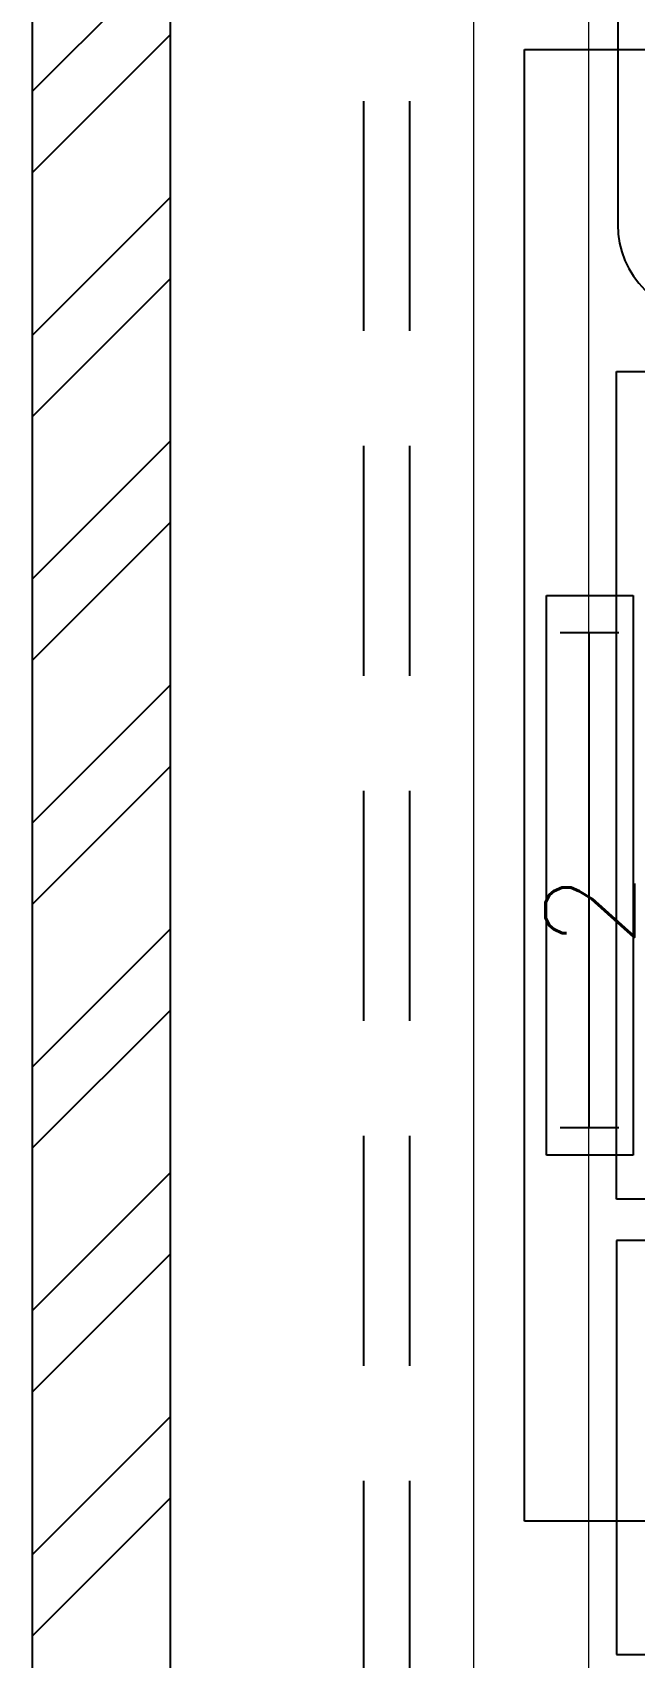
# Model space of a CAD drawing. Header units: inches. Extents: x 567429 to 582707, y 126347 to 133675.
# Drawn here: x 576864.5 to 576930, y 131599.6 to 131776.2 of the extents above; entities that cross this region are included whole.
import ezdxf

# ---------------------------------------------------------------- set-up
doc = ezdxf.new("R2010")
doc.units = ezdxf.units.IN
doc.header["$MEASUREMENT"] = 0
doc.linetypes.add('DASHED', pattern=[0.75, 0.5, -0.25])
for name, color, linetype in [('BORD', 3, 'Continuous'), ('hatch lika', 1, 'Continuous'), ('joan', 6, 'Continuous'), ('mobl', 11, 'Continuous'), ('wall kanaf', 4, 'Continuous'), ('wall lika', 1, 'Continuous')]:
    doc.layers.add(name, color=color, linetype=linetype)
doc.styles.add('ROMANS', font='romans.shx')

# ---------------------------------------------------------------- blocks, each defined once
blk = doc.blocks.new('BOARD1')
at = {"layer": 'BORD', "color": 4}
for p, q in [((-77.35, 2.64), (98.93, 2.64)), ((-77.35, -51.78), (-77.35, 2.64)), ((98.93, 2.64), (98.93, -51.78))]:
    blk.add_line(p, q, dxfattribs=at)
at = {"layer": 'BORD'}
for p, q in [((-33.52, -10.39), (-33.52, 0)), ((-33.52, 0), (33.52, 0)), ((33.52, 0), (33.52, -10.39)), ((33.52, -10.39), (-33.52, -10.39))]:
    blk.add_line(p, q, dxfattribs=at)
at = {"layer": 'BORD', "color": 3}
for p, q in [((-30.19, -1.62), (-30.19, -8.64)), ((29.1, -1.62), (29.1, -8.64)), ((-30.19, -5.11), (29.1, -5.11))]:
    blk.add_line(p, q, dxfattribs=at)
at = {"layer": 'BORD', "color": 2, "style": 'ROMANS'}
blk.add_text('2', height=10.64, dxfattribs=at).set_placement((-8.72, -10.5))

msp = doc.modelspace()

# ---------------------------------------------------------------- linework, layer by layer
at = {"layer": 'hatch lika', "color": 15}
for p, q in [((576864.49, 131769.86), (576879.49, 131784.86)), ((576864.49, 131761.02), (576879.49, 131776.02)), ((576864.49, 131743.34), (576879.49, 131758.34)), ((576864.49, 131734.5), (576879.49, 131749.5)), ((576864.49, 131716.83), (576879.49, 131731.83)), ((576864.49, 131707.99), (576879.49, 131722.99)), ((576864.49, 131690.31), (576879.49, 131705.31)), ((576864.49, 131681.47), (576879.49, 131696.47)), ((576864.49, 131663.79), (576879.49, 131678.79)), ((576864.49, 131654.96), (576879.49, 131669.96)), ((576864.49, 131637.28), (576879.49, 131652.28)), ((576864.49, 131628.44), (576879.49, 131643.44)), ((576864.49, 131610.76), (576879.49, 131625.76)), ((576864.49, 131601.92), (576879.49, 131616.92))]:
    msp.add_line(p, q, dxfattribs=at)
at = {"layer": 'joan', "color": 15, "linetype": 'DASHED', "ltscale": 50}
for p, q in [((576900.49, 131881.29), (576900.49, 131079.79)), ((576905.49, 131881.29), (576905.49, 131074.79))]:
    msp.add_line(p, q, dxfattribs=at)
at = {"layer": 'mobl', "color": 15}
for p, q in [((576928.13, 131785.35), (576928.13, 131755.35)), ((576927.99, 131739.39), (577127.99, 131739.39)), ((576927.99, 131649.39), (576927.99, 131739.39)), ((577127.99, 131649.39), (576927.99, 131649.39)), ((576972.99, 131644.89), (576927.99, 131644.89)), ((576927.99, 131644.89), (576927.99, 131599.89)), ((576927.99, 131599.89), (576972.99, 131599.89))]:
    msp.add_line(p, q, dxfattribs=at)
msp.add_arc((576938.13, 131755.35), 10, 180, 270, dxfattribs=at)
at = {"layer": 'wall kanaf', "color": 15, "lineweight": 20, "ltscale": 0.1}
for p, q in [((576912.49, 131170.29), (576912.49, 131810.29)), ((576924.99, 131530.29), (576924.99, 131797.79))]:
    msp.add_line(p, q, dxfattribs=at)
at = {"layer": 'wall lika', "color": 15}
for p, q in [((576864.49, 131167.79), (576864.49, 131812.79)), ((576879.49, 131167.79), (576879.49, 131812.79))]:
    msp.add_line(p, q, dxfattribs=at)

# ---------------------------------------------------------------- block references
at = {"layer": 'BORD', "ltscale": 5, "xscale": 0.9077507259660533, "yscale": 0.9077507259660533, "zscale": 0.9077507259660533, "rotation": 90.00288558390875}
msp.add_blockref('BOARD1', (576920.39, 131684.59), dxfattribs=at)

doc.saveas('drawing.dxf')
